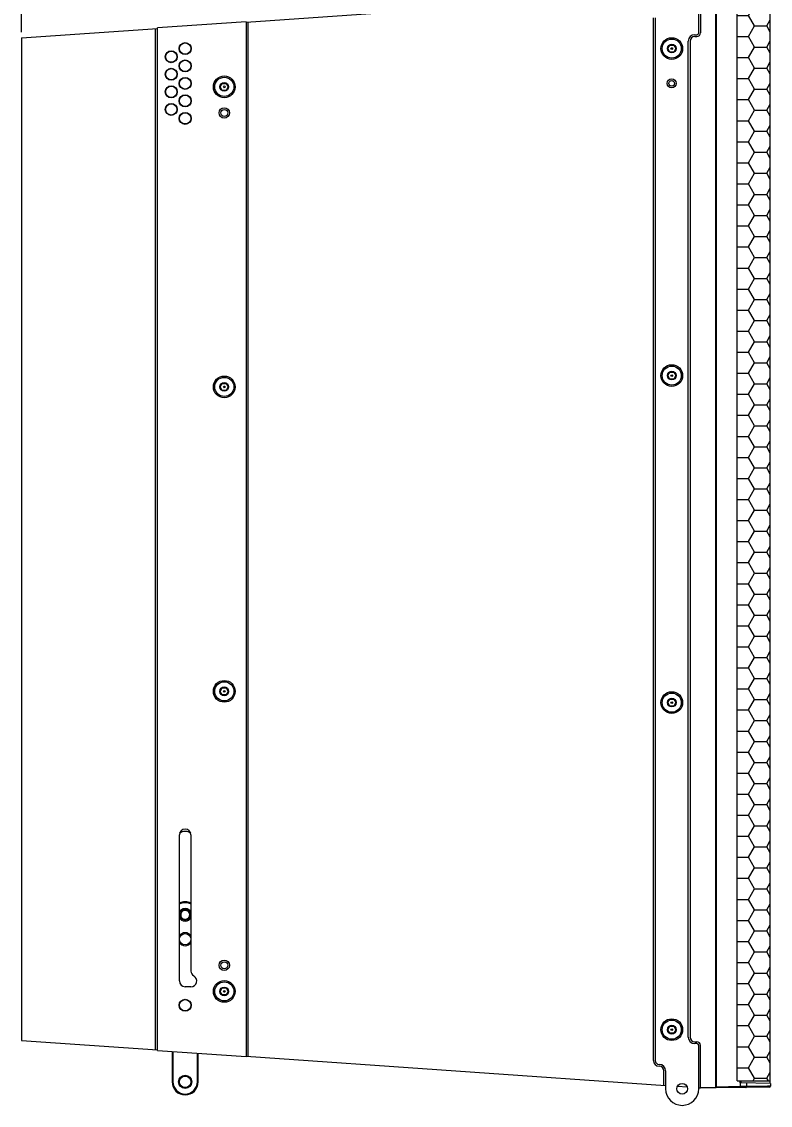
# Model space of a CAD drawing. Header units: millimetres. Extents: x 0 to 2382, y 0 to 1684.
# Drawn here: x 474 to 904, y 734 to 1357 of the extents above; entities that cross this region are included whole.
import ezdxf

# ---------------------------------------------------------------- set-up
doc = ezdxf.new("R2010")
doc.units = ezdxf.units.MM
doc.layers.get('0').update_dxf_attribs({"lineweight": 13})
doc.layers.add('标注', color=251, linetype='Continuous', lineweight=9)
doc.styles.get("Standard").update_dxf_attribs({"font": 'arial.ttf'})
doc.dimstyles.new('STANDARD 6.5', dxfattribs={"dimscale": 6.5, "dimtxt": 2.5, "dimasz": 1.5, "dimexe": 0.5, "dimexo": 0.5, "dimgap": 0.5, "dimtad": 1, "dimtoh": 1, "dimdec": 1, "dimzin": 12, "dimdsep": 46, "dimtxsty": 'Standard', "dimcen": 0, "dimclrd": 256, "dimclre": 256, "dimclrt": 256, "dimadec": 0, "dimazin": 0, "dimtp": 0.01, "dimtm": 0.01, "dimtfac": 1, "dimtdec": 1, "dimtofl": 0, "dimtmove": 0, "dimatfit": 3, "dimfxl": 1, "dimtolj": 1, "dimtzin": 4, "dimlwd": -1, "dimlwe": -1, "dimarcsym": 0})

# ---------------------------------------------------------------- blocks, each defined once
blk = doc.blocks.new('*D3')
at = {"layer": 'Defpoints', "color": 0, "transparency": 16777216}
for p in [(903.94, 1399.57), (903.94, 1372.14), (473.51, 1347.35)]:
    blk.add_point(p, dxfattribs=at)
at = {"layer": '标注', "transparency": 16777216}
for p, q in [((473.51, 1350.6), (473.51, 1402.82)), ((903.94, 1375.39), (903.94, 1402.82)), ((483.26, 1399.57), (894.19, 1399.57))]:
    blk.add_line(p, q, dxfattribs=at)
for points in [[(483.26, 1401.2), (483.26, 1397.95), (473.51, 1399.57)], [(894.19, 1401.2), (894.19, 1397.95), (903.94, 1399.57)]]:
    blk.add_solid(points, dxfattribs=at)
at = {"layer": '标注', "transparency": 16777216, "insert": (688.72, 1411.12), "char_height": 16.25, "attachment_point": 5}
blk.add_mtext('\\A1;430', dxfattribs=at)

msp = doc.modelspace()

# ---------------------------------------------------------------- hatches: boundary and pattern name
at = {"layer": '标注'}
h = msp.add_hatch(dxfattribs=at)
h.set_pattern_fill('HONEY', color=256, scale=2.2)
h.set_pattern_definition([(0, (-351.9134, 150.366), (10.4775, 6.049187), [6.985, -13.97]), (120, (-351.9134, 150.366), (-10.4775, 6.049187), [6.985, -13.97]), (60, (-351.9134, 150.366), (2e-08, 12.098375), [-13.97, 6.985])])
h.paths.add_polyline_path([(903.93, 1370.67), (884.89, 1370.67), (884.89, 747.67), (903.93, 747.67)])

# ---------------------------------------------------------------- linework, layer by layer
for p, q in [((602.53, 1356.37), (843.76, 1373.24)), ((862.76, 1350.17), (862.76, 1375.17)), ((863.76, 1374.64), (863.76, 1350.17)), ((872.51, 743.71), (872.51, 1374.64)), ((873.01, 744.17), (873.01, 1374.18)), ((903.93, 746.21), (903.93, 1372.14)), ((836.76, 759.42), (836.76, 1358.92)), ((837.76, 1358.92), (837.76, 759.42)), ((473.51, 1347.35), (551.53, 1352.81)), ((550.51, 765.61), (550.51, 1352.74)), ((602.51, 1356.64), (551.51, 1353.08)), ((551.51, 765.27), (551.51, 1353.08)), ((602.51, 1356.64), (602.51, 761.71)), ((603.51, 1356.44), (603.51, 761.91)), ((473.51, 1347.35), (473.51, 771)), ((860.51, 1349.17), (861.76, 1349.17)), ((860.51, 1348.17), (861.76, 1348.17)), ((844.95, 1341.17), (846.11, 1343.17)), ((846.11, 1339.17), (844.95, 1341.17)), ((846.11, 1343.17), (848.42, 1343.17)), ((848.42, 1343.17), (849.57, 1341.17)), ((849.57, 1341.17), (848.42, 1339.17)), ((856.76, 772.92), (856.76, 1345.42)), ((857.76, 1345.42), (857.76, 772.92)), ((848.42, 1339.17), (846.11, 1339.17)), ((587.7, 1319.17), (588.86, 1321.17)), ((588.86, 1321.17), (591.17, 1321.17)), ((591.17, 1321.17), (592.32, 1319.17)), ((588.86, 1317.17), (587.7, 1319.17)), ((591.17, 1317.17), (588.86, 1317.17)), ((592.32, 1319.17), (591.17, 1317.17)), ((844.95, 1153.17), (846.11, 1155.17)), ((846.11, 1151.17), (844.95, 1153.17)), ((846.11, 1155.17), (848.42, 1155.17)), ((848.42, 1155.17), (849.57, 1153.17)), ((849.57, 1153.17), (848.42, 1151.17)), ((587.7, 1146.67), (588.86, 1148.67)), ((588.86, 1144.67), (587.7, 1146.67)), ((588.86, 1148.67), (591.17, 1148.67)), ((591.17, 1148.67), (592.32, 1146.67)), ((592.32, 1146.67), (591.17, 1144.67)), ((848.42, 1151.17), (846.11, 1151.17)), ((591.17, 1144.67), (588.86, 1144.67)), ((587.7, 971.67), (588.86, 973.67)), ((588.86, 973.67), (591.17, 973.67)), ((591.17, 973.67), (592.32, 971.67)), ((588.86, 969.67), (587.7, 971.67)), ((591.17, 969.67), (588.86, 969.67)), ((592.32, 971.67), (591.17, 969.67)), ((844.95, 965.17), (846.11, 967.17)), ((846.11, 967.17), (848.42, 967.17)), ((848.42, 967.17), (849.57, 965.17)), ((846.11, 963.17), (844.95, 965.17)), ((848.42, 963.17), (846.11, 963.17)), ((849.57, 965.17), (848.42, 963.17)), ((564.16, 805.17), (564.16, 889.17)), ((570.86, 889.17), (570.86, 810.77)), ((569.7, 844.57), (569.79, 844.42)), ((570.86, 801.82), (567.51, 801.82)), ((587.7, 799.17), (588.86, 801.17)), ((588.86, 797.17), (587.7, 799.17)), ((588.86, 801.17), (591.17, 801.17)), ((591.17, 801.17), (592.32, 799.17)), ((592.32, 799.17), (591.17, 797.17)), ((591.17, 797.17), (588.86, 797.17)), ((844.95, 777.17), (846.11, 779.17)), ((846.11, 779.17), (848.42, 779.17)), ((848.42, 779.17), (849.57, 777.17)), ((846.11, 775.17), (844.95, 777.17)), ((848.42, 775.17), (846.11, 775.17)), ((849.57, 777.17), (848.42, 775.17)), ((473.51, 771), (551.53, 765.54)), ((860.51, 770.17), (861.76, 770.17)), ((861.76, 769.17), (860.51, 769.17)), ((862.76, 743.17), (862.76, 768.17)), ((863.76, 743.71), (863.76, 768.17)), ((551.51, 765.27), (602.51, 761.71)), ((560.01, 764.68), (560.01, 747.17)), ((560.51, 764.64), (560.51, 747.17)), ((574.51, 747.17), (574.51, 763.66)), ((575.01, 747.17), (575.01, 763.63)), ((602.53, 761.98), (843.76, 745.11)), ((842.76, 745.18), (842.76, 753.42)), ((843.76, 753.42), (843.76, 743.17)), ((872.51, 753.17), (873.01, 753.17)), ((886.68, 746.51), (886.68, 747.67)), ((887.16, 746.51), (887.16, 747.67)), ((560.51, 747.17), (560.01, 747.17)), ((574.51, 747.17), (575.01, 747.17)), ((850.57, 744.63), (856.16, 744.24)), ((862.81, 743.78), (863.76, 743.71)), ((872.51, 743.71), (863.76, 743.71)), ((886.67, 744.41), (873.01, 744.17)), ((873.01, 743.67), (873.01, 744.17)), ((889.85, 743.97), (873.01, 743.67)), ((886.68, 746.51), (886.67, 744.41)), ((887.65, 744.43), (886.67, 744.41)), ((903.93, 746.21), (887.16, 746.51)), ((888.46, 744.44), (887.65, 744.43)), ((889.19, 744.45), (888.46, 744.44)), ((890.32, 744.47), (889.19, 744.45)), ((903.44, 744.21), (889.85, 743.97)), ((890.32, 746.45), (890.32, 744.47)), ((902.38, 744.68), (890.32, 744.47)), ((903.48, 744.7), (902.38, 744.68)), ((903.94, 744.71), (903.48, 744.7)), ((903.94, 746.21), (903.94, 744.71))]:
    msp.add_line(p, q)
for centre, radius in [((847.26, 1341.17), 6.25), ((847.26, 1341.17), 5.5), ((559.51, 1336.52), 3.45), ((559.51, 1336.52), 3.25), ((567.51, 1341.17), 3.45), ((567.51, 1341.17), 3.25), ((847.26, 1341.17), 2.5), ((847.26, 1341.17), 0.5), ((567.51, 1331.19), 3.45), ((567.51, 1331.19), 3.25), ((559.51, 1326.41), 3.45), ((559.51, 1326.41), 3.25), ((567.51, 1321.17), 3.45), ((567.51, 1321.17), 3.25), ((590.01, 1319.17), 6.25), ((590.01, 1319.17), 5.5), ((590.01, 1319.17), 2.5), ((847.26, 1321.17), 2.6), ((847.26, 1321.17), 1.6), ((559.51, 1316.31), 3.45), ((559.51, 1316.31), 3.25), ((567.51, 1311.13), 3.45), ((590.01, 1319.17), 0.5), ((559.51, 1306.23), 3.45), ((559.51, 1306.23), 3.25), ((567.51, 1311.13), 3.25), ((567.51, 1301.07), 3.45), ((567.51, 1301.07), 3.25), ((590.01, 1304.17), 3), ((590.01, 1304.17), 2), ((847.26, 1153.17), 6.25), ((590.01, 1146.67), 6.25), ((847.26, 1153.17), 5.5), ((847.26, 1153.17), 2.5), ((847.26, 1153.17), 0.5), ((590.01, 1146.67), 5.5), ((590.01, 1146.67), 2.5), ((590.01, 1146.67), 0.5), ((590.01, 971.67), 6.25), ((590.01, 971.67), 5.5), ((590.01, 971.67), 2.5), ((590.01, 971.67), 0.5), ((847.26, 965.17), 6.25), ((847.26, 965.17), 5.5), ((847.26, 965.17), 2.5), ((847.26, 965.17), 0.5), ((567.51, 829.17), 3.25), ((590.01, 814.17), 3), ((590.01, 814.17), 2), ((590.01, 799.17), 6.25), ((590.01, 799.17), 5.5), ((590.01, 799.17), 2.5), ((590.01, 799.17), 0.5), ((567.51, 791.17), 3.45), ((567.51, 791.17), 3.25), ((847.26, 777.17), 6.25), ((847.26, 777.17), 5.5), ((847.26, 777.17), 2.5), ((847.26, 777.17), 0.5), ((567.51, 747.17), 3.75), ((567.51, 747.17), 3.25), ((853.26, 743.17), 3.1)]:
    msp.add_circle(centre, radius)
for centre, radius, start, end in [((860.51, 1345.42), 3.75, 90, 180), ((860.51, 1345.42), 2.75, 90, 180), ((861.76, 1350.17), 2, 270, 0), ((861.76, 1350.17), 1, 270, 0), ((567.51, 889.17), 3.35, 0, 180), ((567.51, 886.17), 5, 49.42888, 130.57112), ((567.51, 843.17), 7.5, 63.33652, 116.66348), ((567.51, 843.17), 7, 61.25846, 118.74154), ((567.51, 843.17), 3.6, 21.31618, 158.6839), ((567.51, 843.17), 3.6, 201.31618, 338.6839), ((567.51, 843.17), 2.59, 104.38549, 211.57293), ((567.52, 843.18), 2.6, 211.5882, 220.00288), ((567.51, 843.17), 2.59, 220.00347, 225.25425), ((567.5, 843.17), 2.58, 225.25941, 226.21634), ((567.52, 843.18), 2.6, 226.22716, 234.99048), ((567.51, 843.17), 2.59, 234.9902, 240.79917), ((567.51, 843.16), 2.6, 90.02928, 104.34928), ((567.51, 843.16), 2.6, 76.41039, 89.9591), ((567.52, 843.18), 2.58, 72.20896, 76.3955), ((567.51, 843.17), 2.6, 62.49668, 72.19927), ((567.52, 843.18), 2.59, 57.96617, 62.48794), ((567.51, 843.17), 2.6, 46.25233, 57.95253), ((567.51, 843.18), 2.59, 302.79528, 316.85344), ((567.52, 843.18), 2.58, 44.69904, 46.23476), ((567.51, 843.17), 2.6, 32.55033, 44.67684), ((567.51, 843.18), 2.6, 316.87235, 327.02426), ((567.51, 843.17), 2.59, 327.02523, 330.73414), ((567.26, 843.48), 2.7, 20.45071, 24.08502), ((567.53, 843.17), 2.57, 330.73685, 331.67991), ((567.51, 843.18), 2.6, 331.69767, 339.97405), ((567.5, 843.18), 2.6, 339.96545, 345.46265), ((567.39, 843.15), 2.72, 14.58365, 16.52435), ((567.52, 843.17), 2.59, 345.47436, 356.3949), ((567.55, 843.17), 2.56, 356.41044, 0.22515), ((567.52, 843.18), 2.6, 240.81631, 250.53244), ((567.51, 843.17), 2.58, 250.53706, 255.41435), ((567.51, 843.19), 2.6, 255.44036, 269.95663), ((567.51, 843.18), 2.6, 270.01862, 283.7983), ((567.51, 843.17), 2.59, 283.82497, 288.21081), ((567.51, 843.18), 2.59, 288.21738, 297.75649), ((567.51, 843.18), 2.6, 297.76777, 302.78804), ((567.51, 829.17), 3.75, 25.91279, 154.08721), ((567.51, 829.17), 3.75, 205.91279, 334.08721), ((573.86, 810.77), 3, 180, 241.80714), ((567.51, 805.17), 3.35, 180, 270), ((570.86, 805.17), 3.35, 270, 61.80714), ((860.51, 772.92), 3.75, 180, 270), ((860.51, 772.92), 2.75, 180, 270), ((861.76, 768.17), 2, 0, 90), ((861.76, 768.17), 1, 0, 90), ((840.01, 759.42), 3.25, 180, 270), ((840.01, 759.42), 2.25, 180, 270), ((840.01, 753.42), 3.75, 0, 90), ((840.01, 753.42), 2.75, 0, 90), ((567.51, 747.17), 7.5, 180, 0), ((567.51, 747.17), 7, 180, 0), ((853.26, 743.17), 9.5, 180, 0), ((903.44, 744.71), 0.5, 271, 359.99998)]:
    msp.add_arc(centre, radius, start, end)
for points, knots in [([(564.27, 844.39), (564.4, 844.71), (564.75, 845.31), (565.53, 846.01), (566.48, 846.44), (567.17, 846.53), (567.51, 846.52)], [0, 0, 0, 0, 0.250051, 0.500039, 0.750015, 1, 1, 1, 1]), ([(564.27, 844.39), (564.39, 844.64), (564.71, 845.12), (565.36, 845.69), (566, 846.01), (566.54, 846.16), (567.11, 846.23), (567.82, 846.17), (568.49, 845.91), (568.96, 845.59), (569.27, 845.3), (569.53, 844.96), (569.67, 844.71), (569.72, 844.58)], [0, 0, 0, 0, 0.125138, 0.250216, 0.375232, 0.437858, 0.500465, 0.625323, 0.750074, 0.812593, 0.875101, 0.937564, 1, 1, 1, 1]), ([(569.7, 844.57), (569.61, 844.74), (569.37, 845.06), (568.92, 845.44), (568.4, 845.71), (567.83, 845.87), (567.24, 845.89), (566.66, 845.8), (566.12, 845.57), (565.63, 845.24), (565.22, 844.82), (564.91, 844.32), (564.71, 843.76), (564.63, 843.18), (564.67, 842.59), (564.83, 842.02), (565.09, 841.5), (565.34, 841.19), (565.47, 841.05)], [0, 0, 0, 0, 0.062475, 0.124978, 0.18746, 0.249953, 0.312447, 0.374944, 0.437442, 0.499942, 0.562443, 0.624946, 0.687452, 0.749959, 0.812467, 0.874976, 0.937487, 1, 1, 1, 1]), ([(565.47, 841.05), (565.74, 840.78), (566.38, 840.34), (567.13, 840.17), (567.51, 840.15)], [0, 0, 0, 0, 0.499924, 1, 1, 1, 1]), ([(567.51, 846.52), (567.79, 846.51), (568.35, 846.42), (569.12, 846.09), (569.68, 845.65), (570.04, 845.23), (570.35, 844.77), (570.62, 844.12), (570.72, 843.42), (570.68, 842.87), (570.57, 842.32), (570.41, 841.93), (570.27, 841.69)], [0, 0, 0, 0, 0.124961, 0.249914, 0.37486, 0.437454, 0.500047, 0.624976, 0.749901, 0.812487, 0.875081, 1, 1, 1, 1]), ([(570.27, 841.69), (570.13, 841.45), (569.79, 841.01), (569.12, 840.51), (568.34, 840.2), (567.79, 840.14), (567.51, 840.15)], [0, 0, 0, 0, 0.250021, 0.500008, 0.750003, 1, 1, 1, 1]), ([(886.65, 743.91), (886.66, 743.91), (886.66, 743.93), (886.66, 743.95), (886.67, 744), (886.67, 744.09), (886.67, 744.23), (886.67, 744.35), (886.67, 744.41)], [0, 0, 0, 0, 0.021823, 0.079282, 0.171514, 0.29553, 0.619346, 1, 1, 1, 1]), ([(889.85, 743.97), (889.97, 743.97), (890.23, 744.08), (890.32, 744.34), (890.32, 744.47)], [0, 0, 0, 0, 0.493742, 1, 1, 1, 1])]:
    msp.add_open_spline(points, degree=3, knots=knots)
for points in [[(569.79, 844.42), (569.87, 844.27), (569.94, 844.1), (569.99, 843.93)], [(570.02, 843.84), (570.07, 843.63), (570.1, 843.4), (570.1, 843.18)]]:
    msp.add_open_spline(points, degree=3)
at = {"layer": '标注', "lineweight": 9}
msp.add_line((884.89, 747.67), (884.89, 1370.67), dxfattribs=at)
at = {"layer": '标注'}
msp.add_line((884.89, 747.67), (903.93, 747.67), dxfattribs=at)

# ---------------------------------------------------------------- dimensions: what is measured, and where the dimension line sits
dim = msp.add_linear_dim(base=(903.94, 1399.57), p1=(473.51, 1347.35), p2=(903.94, 1372.14), dimstyle='STANDARD 6.5', override={"dimdec": 0}, dxfattribs=at)
dim.commit()
dim.dimension.update_dxf_attribs({"geometry": '*D3', "text_midpoint": (688.72, 1411.12)})

doc.saveas('drawing.dxf')
